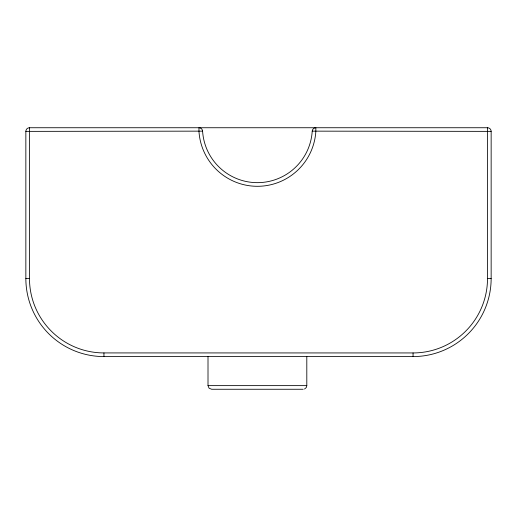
<?xml version="1.0" encoding="UTF-8"?>
<svg xmlns="http://www.w3.org/2000/svg" width="517" height="517" viewBox="0 0 517 517"><rect width="100%" height="100%" fill="white"/><g stroke="black" fill="none" stroke-linecap="round" stroke-linejoin="round"><path stroke-width="0.78" d="M306.807 356.575L306.807 385.63L306.219 387.621L304.513 389.01M202.593 131.144A3.632 3.632 0 0 0 198.967 127.738L198.967 131.37A58.557 58.557 0 0 0 257.408 186.301A58.557 58.557 0 0 0 315.842 131.37L315.848 127.751A3.632 3.632 0 0 0 312.223 131.144A54.918 54.918 0 0 1 257.408 182.656A54.918 54.918 0 0 1 202.593 131.144L25.85 131.37L25.85 278.476A78.093 78.093 0 0 0 103.943 356.575L413.057 356.575A78.093 78.093 0 0 0 491.15 278.476L491.15 131.37A3.632 3.632 0 0 0 487.518 127.738L29.482 127.738A3.632 3.632 0 0 0 25.85 131.37M491.137 131.37L312.223 131.144M25.85 278.476L29.482 278.476A74.351 74.351 0 0 0 51.306 331.119A74.351 74.351 0 0 0 103.943 352.924L413.057 352.943A74.442 74.442 0 0 0 487.505 278.476L487.518 127.738M487.518 278.476L491.15 278.476M208.008 356.575L208.008 385.63L306.807 385.63M303.175 389.262L211.64 389.262L209.075 388.202L208.008 385.63M413.057 352.943L413.057 356.575M103.943 352.943L103.943 356.575M29.482 127.738L29.482 278.476"/></g></svg>
